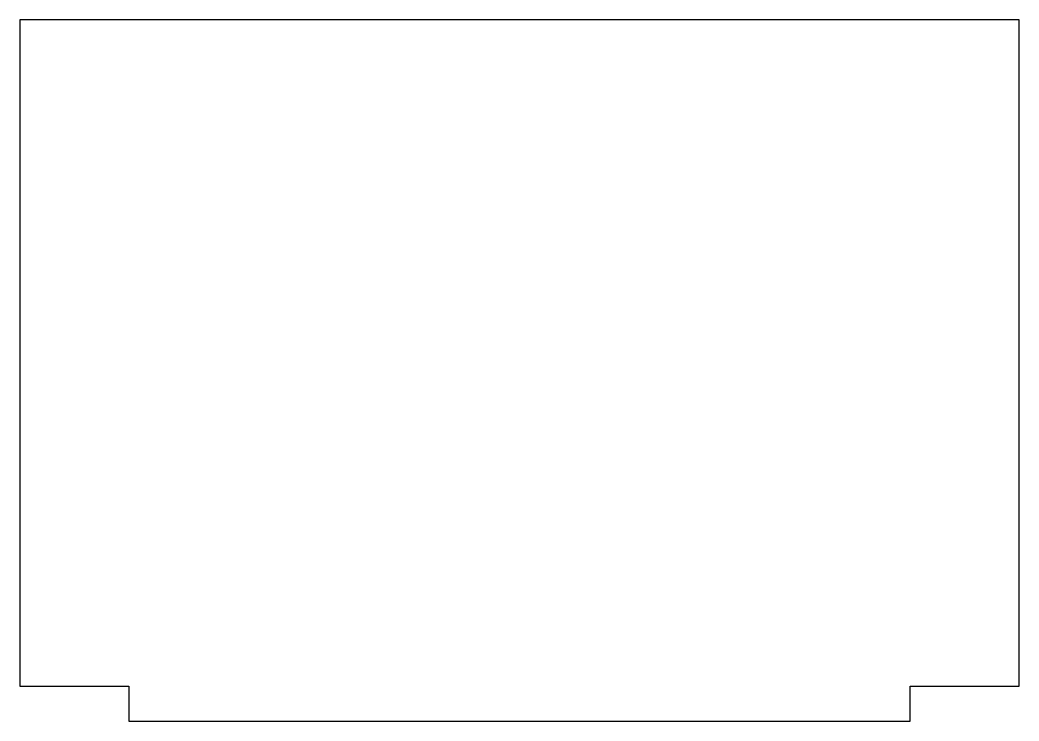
# Model space of a CAD drawing. Header units: inches. Extents: x -6.7 to 6.7, y 0 to 9.5.
import ezdxf

# ---------------------------------------------------------------- set-up
doc = ezdxf.new("R2010")
doc.units = ezdxf.units.IN
doc.layers.get('0').update_dxf_attribs({"linetype": 'CONTINUOUS'})

msp = doc.modelspace()

# ---------------------------------------------------------------- linework, layer by layer
msp.add_lwpolyline([(5.28, 0.47), (6.75, 0.47), (6.75, 9.47), (-6.75, 9.47), (-6.75, 0.47), (-5.28, 0.47), (-5.28, 0), (5.28, 0)], close=True)

doc.saveas('drawing.dxf')
